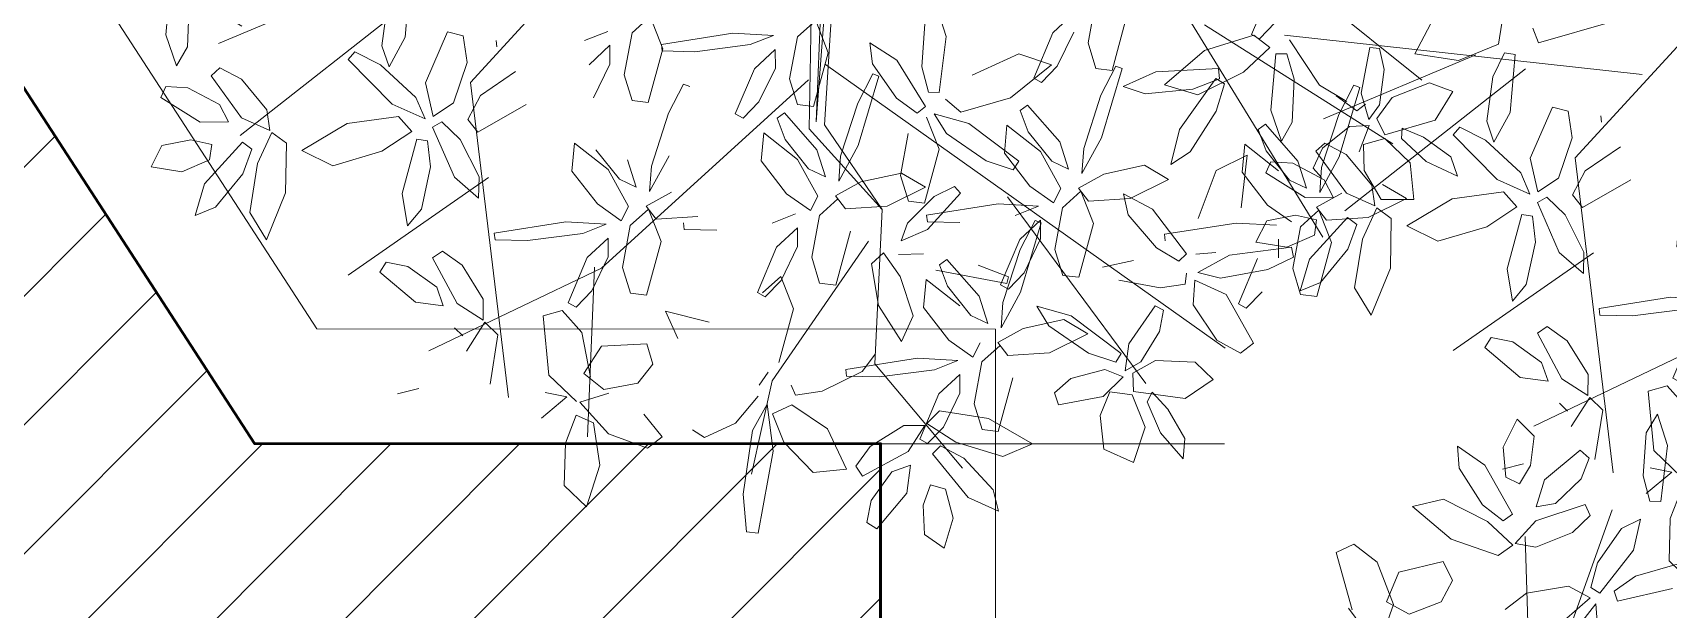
# Model space of a CAD drawing. Header units: millimetres. Extents: x 4980 to 19099, y 3891 to 5773.
# Drawn here: x 5534.6 to 5591.7, y 4636.9 to 4657 of the extents above; entities that cross this region are included whole.
import ezdxf

# ---------------------------------------------------------------- set-up
doc = ezdxf.new("R2010")
doc.units = ezdxf.units.MM
doc.linetypes.add('ACAD_ISO03W100', pattern=[30, 12, -18])
for name, color, linetype, lineweight in [('a 2', 132, 'Continuous', 20), ('a duvar', 84, 'Continuous', 50), ('no3_ahşap gorunus on kalın', 34, 'Continuous', 20), ('no3_duvar tarama', 253, 'Continuous', 9), ('no3_ölçü tefriş', 252, 'Continuous', 0)]:
    doc.layers.add(name, color=color, linetype=linetype, lineweight=lineweight)

# ---------------------------------------------------------------- blocks, each defined once
blk = doc.blocks.new('p34')
at = {"color": 68}
for p, q in [((1685.294, -14118.438), (1684.949, -14119.593)), ((1686.489, -14119.835), (1685.294, -14118.438)), ((1684.949, -14119.593), (1685.738, -14121.191)), ((1687.031, -14121.555), (1686.489, -14119.835)), ((1685.738, -14121.191), (1686.597, -14122.104)), ((1686.597, -14122.104), (1687.031, -14121.555)), ((1679.642, -14122.701), (1679.81, -14121.624)), ((1679.81, -14121.624), (1680.556, -14122)), ((1680.556, -14122), (1680.748, -14123.009)), ((1681.371, -14123.339), (1682.229, -14121.966)), ((1682.229, -14121.966), (1682.611, -14122.14)), ((1680.052, -14123.668), (1679.642, -14122.701)), ((1682.611, -14122.14), (1682.568, -14122.911)), ((1683.335, -14122.517), (1684.416, -14122.139)), ((1683.99, -14122.893), (1683.335, -14122.517)), ((1684.416, -14122.139), (1686.37, -14122.324)), ((1686.371, -14122.701), (1685.497, -14122.955)), ((1686.37, -14122.324), (1686.371, -14122.701)), ((1678.405, -14123.875), (1678.119, -14123.164)), ((1678.119, -14123.164), (1679.223, -14123.492)), ((1680.748, -14123.009), (1680.586, -14123.742)), ((1682.568, -14122.911), (1681.987, -14124.007)), ((1685.497, -14122.955), (1683.99, -14122.893)), ((1685.284, -14123.84), (1686.868, -14122.79)), ((1679.223, -14123.492), (1680.671, -14124.82)), ((1680.586, -14123.742), (1680.052, -14123.668)), ((1681.381, -14124.322), (1681.371, -14123.339)), ((1681.519, -14124.785), (1682.979, -14123.718)), ((1682.979, -14123.718), (1683.264, -14124.026)), ((1684.711, -14124.793), (1685.284, -14123.84)), ((1679.573, -14124.831), (1678.405, -14123.875)), ((1681.987, -14124.007), (1681.381, -14124.322)), ((1683.264, -14124.026), (1682.866, -14124.778)), ((1680.433, -14125.139), (1679.573, -14124.831)), ((1680.671, -14124.82), (1680.433, -14125.139)), ((1681.074, -14125.768), (1681.519, -14124.785)), ((1682.866, -14124.778), (1681.801, -14125.667)), ((1677.269, -14125.649), (1678.225, -14125.068)), ((1678.225, -14125.068), (1679.922, -14125.339)), ((1679.922, -14125.339), (1681.012, -14125.841)), ((1678.903, -14126.316), (1677.269, -14125.649)), ((1681.012, -14125.841), (1680.639, -14126.347)), ((1681.801, -14125.667), (1681.074, -14125.768)), ((1680.639, -14126.347), (1678.903, -14126.316)), ((1680.385, -14126.889), (1679.849, -14127.968)), ((1681.324, -14128.47), (1680.385, -14126.889)), ((1686.147, -14128.698), (1686.38, -14127.164)), ((1686.38, -14127.164), (1687.41, -14127.715)), ((1679.849, -14127.968), (1680.352, -14129.678)), ((1681.564, -14130.257), (1681.324, -14128.47)), ((1682.001, -14130.04), (1683.549, -14128.504)), ((1683.82, -14128.736), (1683.369, -14129.629)), ((1683.549, -14128.504), (1683.82, -14128.736)), ((1686.713, -14130.086), (1686.147, -14128.698)), ((1675.098, -14130.847), (1676.139, -14129.606)), ((1676.139, -14129.606), (1676.493, -14129.832)), ((1676.493, -14129.832), (1676.343, -14130.589)), ((1680.352, -14129.678), (1681.042, -14130.723)), ((1681.489, -14131.185), (1682.001, -14130.04)), ((1683.369, -14129.629), (1682.233, -14130.863)), ((1684.031, -14129.676), (1683.299, -14129.929)), ((1683.299, -14129.929), (1684.331, -14130.496)), ((1685.572, -14129.886), (1684.031, -14129.676)), ((1686.415, -14130.294), (1685.572, -14129.886)), ((1687.45, -14130.202), (1686.713, -14130.086)), ((1677.758, -14130.572), (1678.887, -14130.385)), ((1678.339, -14131.055), (1677.758, -14130.572)), ((1678.887, -14130.385), (1680.781, -14130.901)), ((1681.042, -14130.723), (1681.564, -14130.257)), ((1684.331, -14130.496), (1686.349, -14130.665)), ((1686.349, -14130.665), (1686.415, -14130.294)), ((1679.813, -14131.374), (1678.339, -14131.055)), ((1680.781, -14130.901), (1680.717, -14131.273)), ((1682.233, -14130.863), (1681.489, -14131.185)), ((1681.564, -14131.465), (1682.739, -14131.196)), ((1682.739, -14131.196), (1684.522, -14131.968)), ((1679.451, -14132.209), (1681.192, -14131.446)), ((1680.717, -14131.273), (1679.813, -14131.374)), ((1681.376, -14131.775), (1680.764, -14132.41)), ((1681.192, -14131.446), (1681.376, -14131.775)), ((1682.039, -14132.18), (1681.564, -14131.465)), ((1678.724, -14133.05), (1679.451, -14132.209)), ((1683.445, -14132.658), (1682.039, -14132.18)), ((1684.522, -14131.968), (1684.374, -14132.515)), ((1680.764, -14132.41), (1679.462, -14133.069)), ((1681.018, -14133.025), (1681.463, -14132.675)), ((1681.463, -14132.675), (1682.293, -14133.116)), ((1684.374, -14132.515), (1683.445, -14132.658)), ((1679.462, -14133.069), (1678.724, -14133.05)), ((1681.985, -14134.71), (1681.018, -14133.025)), ((1682.293, -14133.116), (1683.135, -14134.34))]:
    blk.add_line(p, q, dxfattribs=at)
at = {"color": 44}
for p, q in [((1685.654, -14135.103), (1687.026, -14122.623)), ((1686.342, -14129.293), (1684.107, -14123.977)), ((1685.85, -14131.036), (1680.9, -14124.728)), ((1679.44, -14133.399), (1676.031, -14128.502)), ((1676.283, -14137.346), (1673.404, -14131.319)), ((1701.623, -14138.41), (1710.428, -14131.837)), ((1682.755, -14132.766), (1671.775, -14134.094)), ((1687.482, -14137.116), (1682.755, -14132.766)), ((1676.318, -14137.098), (1670.396, -14136.858)), ((1682.842, -14144.569), (1676.283, -14137.346)), ((1694.199, -14138.612), (1712.916, -14138.004)), ((1706.176, -14138.29), (1713.856, -14141.038)), ((1677.216, -14146.653), (1672.35, -14143.293)), ((1681.141, -14144.583), (1678.323, -14147.141)), ((1691.114, -14144.782), (1681.141, -14144.583)), ((1691.56, -14145.247), (1681.376, -14144.838)), ((1681.376, -14144.838), (1691.38, -14145.568)), ((1683.379, -14145.161), (1673.489, -14159.11)), ((1681.275, -14145.128), (1678.323, -14147.141)), ((1691.245, -14145.741), (1681.275, -14145.128)), ((1672.948, -14146.882), (1669.312, -14149.94)), ((1678.323, -14147.141), (1672.948, -14146.882)), ((1678.77, -14151.506), (1672.265, -14156.333)), ((1689.842, -14154.849), (1677.356, -14162.512)), ((1689.888, -14157.183), (1682.828, -14165.969)), ((1684.757, -14158.385), (1680.613, -14164.956))]:
    blk.add_line(p, q, dxfattribs=at)
at = {"color": 66}
for p, q in [((1672.087, -14130.966), (1671.902, -14130.222)), ((1676.343, -14130.589), (1675.616, -14131.594)), ((1674.972, -14131.821), (1675.098, -14130.847)), ((1675.616, -14131.594), (1674.972, -14131.821)), ((1675.044, -14132.3), (1676.639, -14131.445)), ((1676.878, -14131.79), (1676.379, -14132.479)), ((1676.639, -14131.445), (1676.878, -14131.79)), ((1686.764, -14131.488), (1687.271, -14131.287)), ((1687.498, -14134.079), (1686.764, -14131.488)), ((1674.2, -14132.216), (1673.92, -14132.499)), ((1674.467, -14133.211), (1675.044, -14132.3)), ((1673.386, -14132.626), (1674.396, -14133.275)), ((1676.379, -14132.479), (1675.201, -14133.212)), ((1673.956, -14133.724), (1672.241, -14133.452)), ((1674.396, -14133.275), (1673.956, -14133.724)), ((1675.201, -14133.212), (1674.467, -14133.211)), ((1677.272, -14133.626), (1677.241, -14134.764)), ((1677.501, -14133.601), (1677.272, -14133.626)), ((1677.89, -14136.095), (1677.501, -14133.601)), ((1684.219, -14133.661), (1683.99, -14133.686)), ((1671.792, -14136.131), (1671.058, -14135.243)), ((1677.241, -14134.764), (1677.493, -14136.692)), ((1671.638, -14136.465), (1672.554, -14135.503)), ((1671.951, -14135.381), (1671.792, -14136.131)), ((1672.554, -14135.503), (1674.621, -14135.305)), ((1674.621, -14135.305), (1674.8, -14135.974)), ((1670.178, -14136.083), (1671.155, -14136.461)), ((1674.8, -14135.974), (1674.036, -14136.66)), ((1675.075, -14136.176), (1674.925, -14136.453)), ((1676.648, -14136.847), (1675.075, -14136.176)), ((1677.814, -14137.507), (1677.89, -14136.095)), ((1679.661, -14136.312), (1678.517, -14137.197)), ((1680.634, -14136.398), (1679.661, -14136.312)), ((1679.714, -14137.573), (1680.634, -14136.398)), ((1670.508, -14137.585), (1671.613, -14136.585)), ((1671.155, -14136.461), (1670.892, -14137.062)), ((1671.613, -14136.585), (1671.927, -14137.595)), ((1672.054, -14137.426), (1672.614, -14136.724)), ((1674.036, -14136.66), (1672.481, -14136.956)), ((1672.614, -14136.724), (1673.558, -14137.339)), ((1674.925, -14136.453), (1675.495, -14137.001)), ((1677.328, -14137.572), (1676.648, -14136.847)), ((1677.493, -14136.692), (1677.814, -14137.507)), ((1672.267, -14138.604), (1672.054, -14137.426)), ((1673.558, -14137.339), (1673.639, -14138.924)), ((1675.495, -14137.001), (1676.676, -14137.578)), ((1678.517, -14137.197), (1677.929, -14138.025)), ((1680.409, -14137.146), (1679.38, -14137.964)), ((1675.403, -14138.349), (1676.301, -14138.074)), ((1676.301, -14138.074), (1677.762, -14138.346)), ((1676.676, -14137.578), (1677.328, -14137.572)), ((1677.929, -14138.025), (1678.433, -14138.281)), ((1678.433, -14138.281), (1679.714, -14137.573)), ((1679.38, -14137.964), (1679.105, -14138.555)), ((1675.335, -14138.911), (1675.403, -14138.349)), ((1677.762, -14138.346), (1678.334, -14138.985)), ((1679.105, -14138.555), (1680.052, -14138.253)), ((1673.639, -14138.924), (1672.934, -14139.129)), ((1677.21, -14139.42), (1675.335, -14138.911)), ((1678.334, -14138.985), (1677.21, -14139.42)), ((1678.437, -14138.902), (1677.989, -14139.247)), ((1677.989, -14139.247), (1678.078, -14140.708)), ((1678.932, -14139.79), (1678.437, -14138.902)), ((1679.829, -14139.082), (1678.955, -14139.021)), ((1678.955, -14139.021), (1680.196, -14139.698)), ((1673.828, -14140.004), (1674.787, -14139.573)), ((1674.787, -14139.573), (1674.396, -14141.103)), ((1677.63, -14140.231), (1677.599, -14141.368)), ((1677.859, -14140.206), (1677.63, -14140.231))]:
    blk.add_line(p, q, dxfattribs=at)
at = {"color": 64}
for p, q in [((1710.362, -14131.973), (1712.36, -14131.405)), ((1712.36, -14131.405), (1712.656, -14132.03)), ((1712.656, -14132.03), (1712.029, -14132.843)), ((1712.029, -14132.843), (1710.553, -14133.415)), ((1710.553, -14133.415), (1709.636, -14133.084)), ((1710.218, -14133.955), (1710.642, -14133.163)), ((1710.642, -14133.163), (1711.681, -14133.597)), ((1710.641, -14135.074), (1710.218, -14133.955)), ((1711.681, -14133.597), (1712.048, -14135.141)), ((1712.824, -14135.418), (1713.963, -14134.069)), ((1713.963, -14134.069), (1714.22, -14135.158)), ((1711.392, -14135.47), (1710.641, -14135.074)), ((1712.048, -14135.141), (1711.392, -14135.47)), ((1714.22, -14135.158), (1713.439, -14136.689)), ((1712.258, -14137.059), (1712.824, -14135.418)), ((1714.03, -14136.513), (1715.299, -14135.697)), ((1715.299, -14135.697), (1716.064, -14135.644)), ((1716.064, -14135.644), (1715.411, -14136.594)), ((1667.963, -14136.813), (1668.711, -14136.044)), ((1668.711, -14136.044), (1670.178, -14136.083)), ((1669.418, -14137.287), (1667.963, -14136.813)), ((1684.046, -14137.631), (1683.366, -14136.907)), ((1684.211, -14136.752), (1684.532, -14137.567)), ((1713.439, -14136.689), (1712.625, -14137.57)), ((1713.472, -14137.236), (1714.03, -14136.513)), ((1715.411, -14136.594), (1713.702, -14137.561)), ((1670.892, -14137.062), (1669.418, -14137.287)), ((1682.213, -14137.061), (1683.394, -14137.637)), ((1710.381, -14137.303), (1710.947, -14138.053)), ((1712.625, -14137.57), (1712.258, -14137.059)), ((1713.702, -14137.561), (1713.472, -14137.236)), ((1714.752, -14137.813), (1714.988, -14137.328)), ((1714.988, -14137.328), (1716.034, -14137.236)), ((1716.034, -14137.236), (1717.007, -14137.729)), ((1670.004, -14138.943), (1670.508, -14137.585)), ((1683.394, -14137.637), (1684.046, -14137.631)), ((1710.947, -14138.053), (1711.192, -14139.518)), ((1712.547, -14138.374), (1712.675, -14137.652)), ((1712.675, -14137.652), (1713.472, -14138.378)), ((1715.4, -14138.193), (1714.752, -14137.813)), ((1672.934, -14139.129), (1672.267, -14138.604)), ((1682.053, -14138.971), (1682.121, -14138.409)), ((1682.121, -14138.409), (1683.019, -14138.134)), ((1683.019, -14138.134), (1684.48, -14138.406)), ((1684.48, -14138.406), (1685.052, -14139.045)), ((1713.064, -14139.662), (1712.547, -14138.374)), ((1713.472, -14138.378), (1714.037, -14140.097)), ((1714.068, -14139.064), (1713.956, -14138.391)), ((1713.956, -14138.391), (1714.894, -14138.684)), ((1714.894, -14138.684), (1715.935, -14139.924)), ((1716.419, -14138.322), (1715.4, -14138.193)), ((1670.402, -14139.461), (1670.004, -14138.943)), ((1671.196, -14138.819), (1670.402, -14139.461)), ((1681.677, -14139.685), (1679.829, -14139.082)), ((1683.928, -14139.48), (1682.053, -14138.971)), ((1685.052, -14139.045), (1683.928, -14139.48)), ((1714.932, -14139.954), (1714.068, -14139.064)), ((1682.691, -14140.201), (1681.677, -14139.685)), ((1683.85, -14139.46), (1683.819, -14140.597)), ((1684.079, -14139.435), (1683.85, -14139.46)), ((1684.468, -14141.929), (1684.079, -14139.435)), ((1710.787, -14140.275), (1709.994, -14139.368)), ((1711.192, -14139.518), (1710.787, -14140.275)), ((1713.656, -14140.273), (1713.064, -14139.662)), ((1682.615, -14140.419), (1682.691, -14140.201)), ((1710.947, -14140.612), (1711.149, -14140.294)), ((1711.149, -14140.294), (1711.999, -14140.532)), ((1714.037, -14140.097), (1713.656, -14140.273)), ((1670.648, -14140.517), (1670.379, -14140.941)), ((1670.379, -14140.941), (1670.877, -14142.023)), ((1683.819, -14140.597), (1684.07, -14142.525)), ((1712.444, -14141.783), (1710.947, -14140.612)), ((1711.999, -14140.532), (1713.196, -14141.367)), ((1670.877, -14142.023), (1671.814, -14142.803)), ((1681.653, -14142.01), (1681.503, -14142.287)), ((1683.226, -14142.681), (1681.653, -14142.01)), ((1667.041, -14142.803), (1667.087, -14142.407)), ((1667.087, -14142.407), (1668.406, -14142.289)), ((1668.406, -14142.289), (1670.62, -14142.611)), ((1672.35, -14143.293), (1669.101, -14142.57)), ((1670.62, -14142.611), (1671.541, -14143.118)), ((1681.503, -14142.287), (1682.073, -14142.834)), ((1683.906, -14143.405), (1683.226, -14142.681)), ((1669.901, -14143.33), (1667.041, -14142.803)), ((1671.541, -14143.118), (1669.901, -14143.33)), ((1672.654, -14143.156), (1672.205, -14142.847)), ((1675.433, -14142.781), (1675.283, -14143.058)), ((1675.283, -14143.058), (1675.853, -14143.606)), ((1675.419, -14142.964), (1675.992, -14143.603)), ((1677.006, -14143.452), (1675.433, -14142.781)), ((1680.019, -14142.917), (1678.875, -14143.801)), ((1680.992, -14143.003), (1680.019, -14142.917)), ((1680.071, -14144.177), (1680.992, -14143.003)), ((1682.073, -14142.834), (1683.254, -14143.411)), ((1669.162, -14144.725), (1670.213, -14143.7)), ((1670.213, -14143.7), (1671.205, -14143.304)), ((1671.205, -14143.304), (1671.52, -14143.981)), ((1674.868, -14144.038), (1672.993, -14143.53)), ((1675.992, -14143.603), (1674.868, -14144.038)), ((1675.853, -14143.606), (1677.034, -14144.182)), ((1677.686, -14144.176), (1677.006, -14143.452)), ((1677.85, -14143.296), (1678.172, -14144.111)), ((1678.875, -14143.801), (1678.287, -14144.63)), ((1680.767, -14143.75), (1679.738, -14144.568)), ((1680.409, -14144.857), (1681.692, -14143.726)), ((1681.506, -14143.472), (1680.767, -14143.75)), ((1681.692, -14143.726), (1681.506, -14143.472)), ((1671.52, -14143.981), (1670.683, -14145.224)), ((1672.203, -14143.96), (1671.858, -14144.112)), ((1671.858, -14144.112), (1671.99, -14145.039)), ((1677.034, -14144.182), (1677.686, -14144.176)), ((1678.791, -14144.886), (1680.071, -14144.177)), ((1669.279, -14145.887), (1669.162, -14144.725)), ((1675.693, -14145.516), (1675.76, -14144.954)), ((1675.76, -14144.954), (1676.659, -14144.679)), ((1676.659, -14144.679), (1678.119, -14144.95)), ((1678.119, -14144.95), (1678.692, -14145.59)), ((1678.287, -14144.63), (1678.791, -14144.886)), ((1679.738, -14144.568), (1679.463, -14145.16)), ((1679.463, -14145.16), (1680.409, -14144.857)), ((1670.683, -14145.224), (1669.279, -14145.887)), ((1671.99, -14145.039), (1672.675, -14146.436)), ((1677.568, -14146.025), (1675.693, -14145.516)), ((1678.795, -14145.506), (1678.347, -14145.852)), ((1679.29, -14146.394), (1678.795, -14145.506)), ((1672.521, -14145.896), (1672.49, -14147.033)), ((1672.75, -14145.871), (1672.521, -14145.896)), ((1673.139, -14148.365), (1672.75, -14145.871)), ((1678.347, -14145.852), (1678.436, -14147.313)), ((1680.187, -14145.686), (1679.313, -14145.626)), ((1679.313, -14145.626), (1680.554, -14146.302)), ((1669.034, -14146.453), (1669.379, -14146.214)), ((1669.889, -14148.048), (1669.034, -14146.453)), ((1669.379, -14146.214), (1670.068, -14146.713)), ((1672.675, -14146.436), (1673.293, -14146.902)), ((1679.596, -14147.808), (1679.29, -14146.394)), ((1668.178, -14146.749), (1669.183, -14147.476)), ((1670.068, -14146.713), (1670.801, -14147.891)), ((1672.49, -14147.033), (1672.742, -14148.961)), ((1674.984, -14147.01), (1673.725, -14147.811)), ((1676.427, -14146.768), (1674.984, -14147.01)), ((1675.987, -14147.762), (1676.818, -14147.177)), ((1676.818, -14147.177), (1676.427, -14146.768)), ((1669.183, -14147.476), (1669.41, -14148.12)), ((1673.725, -14147.811), (1674.614, -14148.215)), ((1674.614, -14148.215), (1675.987, -14147.762)), ((1676.785, -14148.579), (1676.753, -14147.704)), ((1677.85, -14148.015), (1677.233, -14147.804)), ((1677.233, -14147.804), (1677.633, -14148.713)), ((1670.8, -14148.625), (1669.889, -14148.048)), ((1670.801, -14147.891), (1670.8, -14148.625)), ((1673.063, -14149.776), (1673.139, -14148.365)), ((1670.324, -14148.446), (1670.175, -14148.723)), ((1670.175, -14148.723), (1670.744, -14149.27)), ((1670.216, -14149.706), (1670.864, -14148.697)), ((1671.898, -14149.117), (1670.324, -14148.446)), ((1670.864, -14148.697), (1671.313, -14149.137)), ((1674.911, -14148.582), (1673.766, -14149.466)), ((1675.883, -14148.668), (1674.911, -14148.582)), ((1674.963, -14149.842), (1675.883, -14148.668)), ((1670.744, -14149.27), (1671.925, -14149.847)), ((1671.313, -14149.137), (1671.041, -14150.851)), ((1672.577, -14149.841), (1671.898, -14149.117)), ((1672.742, -14148.961), (1673.063, -14149.776)), ((1673.766, -14149.466), (1673.178, -14150.295)), ((1675.658, -14149.415), (1674.63, -14150.233)), ((1676.398, -14149.137), (1675.658, -14149.415)), ((1676.212, -14149.009), (1675.749, -14151.491)), ((1671.925, -14149.847), (1672.577, -14149.841)), ((1671.551, -14150.344), (1673.011, -14150.615)), ((1673.011, -14150.615), (1673.583, -14151.255)), ((1673.178, -14150.295), (1673.683, -14150.55)), ((1674.63, -14150.233), (1674.355, -14150.825)), ((1674.355, -14150.825), (1675.301, -14150.522)), ((1673.687, -14151.171), (1673.239, -14151.517)), ((1674.182, -14152.059), (1673.687, -14151.171)), ((1673.239, -14151.517), (1673.327, -14152.977))]:
    blk.add_line(p, q, dxfattribs=at)
at = {"color": 62}
for p, q in [((1717.007, -14137.729), (1716.419, -14138.322)), ((1709.94, -14139.971), (1710.576, -14140.474)), ((1715.651, -14140.233), (1714.932, -14139.954)), ((1715.935, -14139.924), (1715.651, -14140.233)), ((1710.576, -14140.474), (1709.326, -14140.566)), ((1710.662, -14141.231), (1711.019, -14141.112)), ((1711.104, -14143.144), (1710.662, -14141.231)), ((1711.019, -14141.112), (1711.537, -14141.86)), ((1713.196, -14141.367), (1713.529, -14142.025)), ((1684.392, -14143.34), (1684.468, -14141.929)), ((1711.537, -14141.86), (1711.955, -14143.309)), ((1713.529, -14142.025), (1712.444, -14141.783)), ((1684.07, -14142.525), (1684.392, -14143.34)), ((1714.144, -14142.735), (1714.154, -14142.358)), ((1714.154, -14142.358), (1715.034, -14142.128)), ((1715.034, -14142.128), (1716.539, -14142.232)), ((1717.184, -14142.627), (1716.093, -14142.974)), ((1716.539, -14142.232), (1717.184, -14142.627)), ((1716.093, -14142.974), (1714.144, -14142.735)), ((1683.254, -14143.411), (1683.906, -14143.405)), ((1681.913, -14144.745), (1681.98, -14144.183)), ((1681.98, -14144.183), (1682.879, -14143.907)), ((1682.879, -14143.907), (1684.339, -14144.179)), ((1684.339, -14144.179), (1684.912, -14144.818)), ((1683.788, -14145.253), (1681.913, -14144.745)), ((1684.912, -14144.818), (1683.788, -14145.253)), ((1682.035, -14146.289), (1680.187, -14145.686)), ((1667.195, -14146.953), (1667.421, -14146.6)), ((1667.421, -14146.6), (1668.178, -14146.749)), ((1680.554, -14146.302), (1682.973, -14147.023)), ((1683.049, -14146.806), (1682.035, -14146.289)), ((1668.436, -14147.994), (1667.195, -14146.953)), ((1682.202, -14147.635), (1683.396, -14146.796)), ((1682.973, -14147.023), (1683.049, -14146.806)), ((1683.396, -14146.796), (1684.129, -14146.708)), ((1684.129, -14146.708), (1683.53, -14147.645)), ((1678.436, -14147.313), (1679.1, -14148.649)), ((1678.614, -14148.049), (1679.513, -14147.773)), ((1679.1, -14148.649), (1679.596, -14147.808)), ((1679.513, -14147.773), (1680.973, -14148.045)), ((1681.687, -14148.351), (1682.202, -14147.635)), ((1683.53, -14147.645), (1681.917, -14148.65)), ((1669.41, -14148.12), (1668.436, -14147.994)), ((1678.772, -14148.952), (1677.85, -14148.015)), ((1678.546, -14148.611), (1678.614, -14148.049)), ((1681.917, -14148.65), (1681.687, -14148.351)), ((1666.521, -14149.301), (1666.997, -14148.615)), ((1666.997, -14148.615), (1668.023, -14148.565)), ((1668.023, -14148.565), (1668.726, -14148.827)), ((1668.289, -14150.142), (1669.805, -14148.893)), ((1668.726, -14148.827), (1668.579, -14149.346)), ((1669.805, -14148.893), (1670.088, -14149.173)), ((1677.633, -14148.713), (1678.894, -14149.87)), ((1677.898, -14148.713), (1677.868, -14149.85)), ((1678.127, -14148.688), (1677.898, -14148.713)), ((1678.517, -14151.182), (1678.127, -14148.688)), ((1680.422, -14149.119), (1678.546, -14148.611)), ((1679.127, -14149.658), (1678.772, -14148.952)), ((1681.545, -14148.684), (1680.422, -14149.119)), ((1680.97, -14149.376), (1681.66, -14148.951)), ((1681.66, -14148.951), (1681.318, -14150.157)), ((1682.401, -14149.13), (1682.411, -14148.753)), ((1682.411, -14148.753), (1683.291, -14148.523)), ((1683.291, -14148.523), (1684.796, -14148.627)), ((1667.564, -14149.618), (1666.521, -14149.301)), ((1668.579, -14149.346), (1667.564, -14149.618)), ((1670.088, -14149.173), (1669.663, -14149.982)), ((1675.301, -14150.522), (1676.584, -14149.391)), ((1676.584, -14149.391), (1676.398, -14149.137)), ((1680.023, -14150.76), (1680.97, -14149.376)), ((1682.168, -14149.344), (1681.719, -14149.88)), ((1684.35, -14149.37), (1682.401, -14149.13)), ((1685.441, -14149.022), (1684.35, -14149.37)), ((1669.663, -14149.982), (1668.556, -14151.005)), ((1669.711, -14151.349), (1670.216, -14149.706)), ((1678.894, -14149.87), (1679.127, -14149.658)), ((1681.719, -14149.88), (1682.213, -14151.614)), ((1667.812, -14151.191), (1668.289, -14150.142)), ((1670.584, -14151.181), (1670.652, -14150.619)), ((1670.652, -14150.619), (1671.551, -14150.344)), ((1675.974, -14151.543), (1676.381, -14150.481)), ((1681.318, -14150.157), (1680.006, -14151.9)), ((1683.745, -14151.899), (1683.001, -14150.28)), ((1668.556, -14151.005), (1667.812, -14151.191)), ((1671.041, -14150.851), (1670.154, -14152.377)), ((1672.459, -14151.69), (1670.584, -14151.181)), ((1678.44, -14152.594), (1678.517, -14151.182)), ((1679.705, -14151.709), (1680.023, -14150.76)), ((1670.154, -14152.377), (1669.711, -14151.349)), ((1675.078, -14151.351), (1674.204, -14151.291)), ((1674.204, -14151.291), (1675.445, -14151.967)), ((1676.927, -14151.954), (1675.078, -14151.351)), ((1675.701, -14151.263), (1675.552, -14151.54)), ((1675.552, -14151.54), (1676.122, -14152.088)), ((1677.275, -14151.934), (1675.701, -14151.263)), ((1675.749, -14151.491), (1675.974, -14151.543)), ((1678.119, -14151.779), (1678.44, -14152.594)), ((1680.288, -14151.399), (1679.143, -14152.283)), ((1680.006, -14151.9), (1679.705, -14151.709)), ((1681.26, -14151.485), (1680.288, -14151.399)), ((1680.34, -14152.659), (1681.26, -14151.485)), ((1682.213, -14151.614), (1683.369, -14153.044)), ((1674.487, -14153.473), (1674.182, -14152.059)), ((1675.445, -14151.967), (1677.865, -14152.688)), ((1676.122, -14152.088), (1677.303, -14152.664)), ((1677.94, -14152.471), (1676.927, -14151.954)), ((1677.955, -14152.658), (1677.275, -14151.934)), ((1679.143, -14152.283), (1678.555, -14153.112)), ((1681.035, -14152.233), (1680.007, -14153.051)), ((1680.678, -14153.34), (1681.961, -14152.208)), ((1681.775, -14151.954), (1681.035, -14152.233)), ((1681.961, -14152.208), (1681.775, -14151.954)), ((1683.369, -14153.044), (1683.745, -14151.899)), ((1673.32, -14154.338), (1674.267, -14152.955)), ((1674.267, -14152.955), (1674.958, -14152.529)), ((1674.958, -14152.529), (1674.615, -14153.736)), ((1677.303, -14152.664), (1677.955, -14152.658)), ((1677.865, -14152.688), (1677.94, -14152.471)), ((1679.06, -14153.368), (1680.34, -14152.659)), ((1682.905, -14152.422), (1682.755, -14152.699)), ((1682.755, -14152.699), (1683.325, -14153.247)), ((1684.478, -14153.093), (1682.905, -14152.422)), ((1671.517, -14153.284), (1671.935, -14153.146)), ((1671.803, -14154.85), (1671.517, -14153.284)), ((1671.935, -14153.146), (1672.437, -14153.723)), ((1673.327, -14152.977), (1673.991, -14154.313)), ((1673.991, -14154.313), (1674.487, -14153.473)), ((1675.961, -14153.998), (1676.029, -14153.436)), ((1676.029, -14153.436), (1676.928, -14153.161)), ((1676.928, -14153.161), (1678.388, -14153.433)), ((1678.388, -14153.433), (1678.96, -14154.072)), ((1678.555, -14153.112), (1679.06, -14153.368)), ((1680.007, -14153.051), (1679.732, -14153.642)), ((1679.732, -14153.642), (1680.678, -14153.34)), ((1683.325, -14153.247), (1684.506, -14153.823)), ((1685.158, -14153.817), (1684.478, -14153.093)), ((1672.437, -14153.723), (1672.747, -14154.9)), ((1674.615, -14153.736), (1673.303, -14155.478)), ((1677.837, -14154.507), (1675.961, -14153.998)), ((1678.96, -14154.072), (1677.837, -14154.507)), ((1679.064, -14153.989), (1678.616, -14154.334)), ((1679.559, -14154.876), (1679.064, -14153.989)), ((1673.002, -14155.287), (1673.32, -14154.338)), ((1678.616, -14154.334), (1678.705, -14155.795)), ((1680.455, -14154.169), (1679.581, -14154.108)), ((1679.581, -14154.108), (1680.823, -14154.784)), ((1682.304, -14154.771), (1680.455, -14154.169)), ((1683.165, -14155.157), (1683.233, -14154.595)), ((1683.233, -14154.595), (1684.131, -14154.32)), ((1669.507, -14155.911), (1669.974, -14154.874)), ((1669.974, -14154.874), (1671.14, -14154.741)), ((1671.14, -14154.741), (1671.974, -14155.085)), ((1672.494, -14155.54), (1671.803, -14154.85)), ((1671.974, -14155.085), (1671.863, -14155.856)), ((1672.747, -14154.9), (1672.494, -14155.54)), ((1676.318, -14154.822), (1676.547, -14155.91)), ((1679.865, -14156.29), (1679.559, -14154.876)), ((1680.823, -14154.784), (1683.242, -14155.506)), ((1683.317, -14155.288), (1682.304, -14154.771)), ((1673.012, -14156.164), (1672.7, -14155.611)), ((1672.7, -14155.611), (1673.642, -14155.743)), ((1673.303, -14155.478), (1673.002, -14155.287)), ((1673.642, -14155.743), (1674.972, -14156.661)), ((1675.592, -14156.833), (1675.857, -14155.397)), ((1676.992, -14156.703), (1678.138, -14155.723)), ((1678.138, -14155.723), (1678.875, -14155.553)), ((1678.875, -14155.553), (1678.341, -14156.566)), ((1678.705, -14155.795), (1679.369, -14157.131)), ((1670.734, -14156.315), (1669.507, -14155.911)), ((1671.624, -14156.377), (1670.539, -14156.848)), ((1671.863, -14155.856), (1670.734, -14156.315)), ((1671.953, -14156.552), (1671.624, -14156.377)), ((1671.733, -14157.713), (1671.985, -14155.906)), ((1671.985, -14155.906), (1672.615, -14155.885)), ((1672.615, -14155.885), (1673.065, -14156.674)), ((1674.072, -14156.809), (1673.012, -14156.164)), ((1679.369, -14157.131), (1679.865, -14156.29)), ((1670.539, -14156.848), (1669.638, -14157.633)), ((1671.362, -14157.106), (1671.953, -14156.552)), ((1673.065, -14156.674), (1673.005, -14158.062)), ((1674.811, -14156.956), (1674.072, -14156.809)), ((1674.972, -14156.661), (1674.811, -14156.956)), ((1675.727, -14157.705), (1675.592, -14156.833)), ((1676.525, -14157.484), (1676.992, -14156.703)), ((1678.341, -14156.566), (1676.782, -14157.76)), ((1670.347, -14157.695), (1671.362, -14157.106)), ((1676.782, -14157.76), (1676.525, -14157.484)), ((1677.463, -14156.99), (1677.234, -14157.015)), ((1677.853, -14159.484), (1677.463, -14156.99)), ((1680.338, -14157.885), (1679.894, -14157.206)), ((1679.894, -14157.206), (1681.109, -14157.515)), ((1669.638, -14157.633), (1670.347, -14157.695)), ((1672.396, -14158.685), (1671.733, -14157.713)), ((1673.005, -14158.062), (1672.396, -14158.685)), ((1673.771, -14158.816), (1675.003, -14157.987)), ((1675.003, -14157.987), (1675.859, -14158.042)), ((1675.859, -14158.042), (1675.363, -14159.139)), ((1676.1, -14157.757), (1675.727, -14157.705)), ((1676.766, -14158.076), (1676.821, -14158.773)), ((1675.933, -14158.939), (1676.128, -14158.151)), ((1676.128, -14158.151), (1676.729, -14159.252)), ((1679.681, -14158.794), (1678.016, -14158.16)), ((1673.323, -14159.642), (1673.771, -14158.816)), ((1675.363, -14159.139), (1673.668, -14160.09)), ((1676.228, -14160.59), (1675.933, -14158.939)), ((1673.668, -14160.09), (1673.323, -14159.642)), ((1675.038, -14159.565), (1674.888, -14159.842)), ((1676.611, -14160.236), (1675.038, -14159.565)), ((1676.729, -14159.252), (1677.014, -14161.414)), ((1677.777, -14160.896), (1677.853, -14159.484)), ((1674.888, -14159.842), (1675.458, -14160.39)), ((1676.666, -14161.489), (1676.228, -14160.59)), ((1675.365, -14161.738), (1676.264, -14161.463)), ((1675.298, -14162.3), (1675.365, -14161.738))]:
    blk.add_line(p, q, dxfattribs=at)
at = {"color": 60}
for p, q in [((1684.131, -14154.32), (1685.592, -14154.592)), ((1685.04, -14155.666), (1683.165, -14155.157)), ((1682.357, -14156.311), (1682.614, -14155.542)), ((1682.614, -14155.542), (1683.124, -14156.688)), ((1683.242, -14155.506), (1683.317, -14155.288)), ((1682.517, -14157.981), (1682.357, -14156.311)), ((1683.124, -14156.688), (1683.234, -14158.866)), ((1681.109, -14157.515), (1682.887, -14158.778)), ((1681.747, -14158.793), (1680.338, -14157.885)), ((1682.881, -14158.912), (1682.517, -14157.981)), ((1680.215, -14159.875), (1679.681, -14158.794)), ((1682.705, -14159.084), (1681.747, -14158.793)), ((1682.887, -14158.778), (1682.705, -14159.084)), ((1683.234, -14158.866), (1682.881, -14158.912)), ((1678.388, -14159.664), (1680.215, -14159.875)), ((1679.624, -14159.701), (1678.48, -14160.585)), ((1680.597, -14159.787), (1679.624, -14159.701)), ((1679.676, -14160.961), (1680.597, -14159.787)), ((1681.111, -14160.256), (1680.372, -14160.535)), ((1681.297, -14160.51), (1681.111, -14160.256)), ((1684.425, -14160.024), (1684.276, -14160.302)), ((1684.276, -14160.302), (1684.845, -14160.849)), ((1685.999, -14160.695), (1684.425, -14160.024)), ((1678.48, -14160.585), (1677.891, -14161.414)), ((1680.372, -14160.535), (1679.343, -14161.353)), ((1680.014, -14161.642), (1681.297, -14160.51)), ((1676.264, -14161.463), (1677.724, -14161.735)), ((1676.639, -14160.966), (1677.291, -14160.96)), ((1677.014, -14161.414), (1676.666, -14161.489)), ((1679.343, -14161.353), (1679.068, -14161.944)), ((1677.724, -14161.735), (1678.296, -14162.374)), ((1679.068, -14161.944), (1680.014, -14161.642)), ((1677.173, -14162.809), (1675.298, -14162.3)), ((1678.296, -14162.374), (1677.173, -14162.809)), ((1678.4, -14162.291), (1677.952, -14162.636)), ((1677.952, -14162.636), (1678.041, -14164.097)), ((1678.895, -14163.178), (1678.4, -14162.291)), ((1679.791, -14162.471), (1678.917, -14162.41)), ((1678.917, -14162.41), (1680.159, -14163.086)), ((1679.437, -14162.47), (1679.763, -14162.173)), ((1679.763, -14162.173), (1680.456, -14162.496)), ((1681.64, -14163.073), (1679.791, -14162.471)), ((1680.456, -14162.496), (1681.218, -14163.445)), ((1680.159, -14163.086), (1682.578, -14163.808)), ((1682.654, -14163.59), (1681.64, -14163.073)), ((1681.768, -14163.698), (1682.283, -14162.982)), ((1681.247, -14164.133), (1680.335, -14163.783)), ((1681.218, -14163.445), (1681.247, -14164.133)), ((1681.998, -14163.997), (1681.768, -14163.698)), ((1682.578, -14163.808), (1682.654, -14163.59)), ((1678.041, -14164.097), (1678.705, -14165.433)), ((1678.674, -14164.55), (1679.685, -14163.954)), ((1679.685, -14163.954), (1680.587, -14163.929)), ((1680.587, -14163.929), (1680.8, -14164.678)), ((1681.464, -14164.114), (1682.378, -14163.851)), ((1681.974, -14164.492), (1681.464, -14164.114)), ((1682.378, -14163.851), (1683.967, -14164.149)), ((1683.967, -14164.149), (1683.94, -14164.484)), ((1678.669, -14165.687), (1678.674, -14164.55)), ((1678.705, -14165.433), (1679.201, -14164.592)), ((1680.8, -14164.678), (1679.955, -14165.557)), ((1680.932, -14164.674), (1681.498, -14164.399)), ((1681.436, -14166.427), (1680.932, -14164.674)), ((1681.498, -14164.399), (1682.23, -14164.937)), ((1683.205, -14164.65), (1681.974, -14164.492)), ((1682.23, -14164.937), (1682.74, -14166.229)), ((1683.94, -14164.484), (1683.205, -14164.65)), ((1680.793, -14165.252), (1679.993, -14166.122)), ((1681.164, -14165.277), (1680.793, -14165.252)), ((1680.85, -14166.024), (1681.164, -14165.277)), ((1679.955, -14165.557), (1678.669, -14165.687)), ((1680.163, -14166.975), (1680.85, -14166.024)), ((1679.993, -14166.122), (1679.489, -14167.206)), ((1682.437, -14167.046), (1681.436, -14166.427)), ((1682.74, -14166.229), (1682.437, -14167.046)), ((1679.489, -14167.206), (1680.163, -14166.975))]:
    blk.add_line(p, q, dxfattribs=at)

msp = doc.modelspace()

# ---------------------------------------------------------------- hatches: boundary and pattern name
at = {"layer": 'no3_duvar tarama'}
h = msp.add_hatch(dxfattribs=at)
h.set_pattern_fill('ANSI31', color=256, style=0)
h.set_pattern_definition([(45, (77489.65, 25972.4954), (-2.24506403, 2.24506403), [])])
h.paths.add_polyline_path([(5457.79, 4645.73), (5472.693, 4651.55), (5477.951, 4638.195), (5533.01, 4657.03), (5542.333, 4642.678), (5564.177, 4642.669), (5564.165, 4586.813), (5564.158, 4578.331), (5582.397, 4578.306), (5582.397, 4561.306), (5515.397, 4561.306), (5515.397, 4559.306), (5489.397, 4559.306), (5479.938, 4583.525), (5481.801, 4584.252)])

# ---------------------------------------------------------------- linework, layer by layer
at = {"layer": 'a 2', "linetype": 'ACAD_ISO03W100', "elevation": -0.527}
msp.add_lwpolyline([(5564.177, 4642.669), (6040.11, 4642.476)], dxfattribs=at)
at = {"layer": 'a duvar', "elevation": -0.527}
msp.add_lwpolyline([(5457.79, 4645.73), (5472.693, 4651.55), (5477.951, 4638.195), (5533.01, 4657.03), (5542.333, 4642.678), (5564.177, 4642.669), (5564.165, 4586.813), (5564.165, 4586.813), (5564.158, 4578.331), (5582.397, 4578.306), (5582.397, 4561.306), (5515.397, 4561.306), (5515.397, 4559.306), (5489.397, 4559.306), (5479.938, 4583.525), (5481.801, 4584.252), (5457.79, 4645.73)], dxfattribs=at)
at = {"layer": 'no3_ahşap gorunus on kalın'}
msp.add_lwpolyline([(5609.759, 4696.181), (5624.378, 4696.181), (5624.378, 4592.861), (5564.166, 4592.874), (5564.186, 4642.669), (5542.333, 4642.678), (5533.01, 4657.03), (5529.961, 4664.777), (5609.759, 4696.181)], dxfattribs=at)
msp.add_lwpolyline([(5610.517, 4692.181), (5620.378, 4692.181), (5620.378, 4596.862), (5568.168, 4596.873), (5568.188, 4646.668), (5544.505, 4646.677), (5536.585, 4658.871), (5535.148, 4662.52)], close=True, dxfattribs=at)

# ---------------------------------------------------------------- block references
at = {"layer": 'no3_ölçü tefriş', "rotation": 90.00055769755988}
for p in [(-8582.884, 2972.372), (-8544.33, 2969.746, 0.527), (-8551.316, 2926.379, 0.527)]:
    msp.add_blockref('p34', p, dxfattribs=at)

doc.saveas('drawing.dxf')
